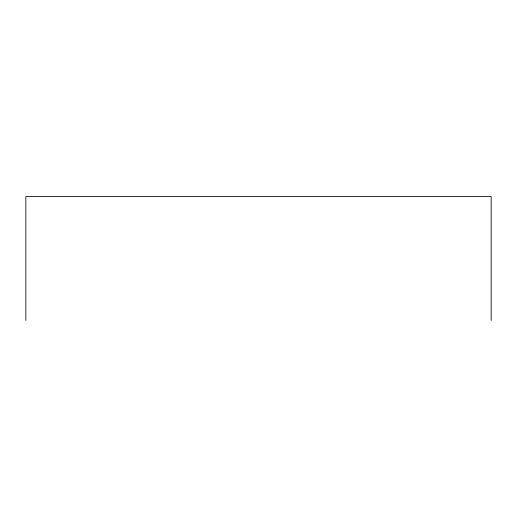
<?xml version="1.0" encoding="UTF-8"?>
<svg xmlns="http://www.w3.org/2000/svg" width="517" height="517" viewBox="0 0 517 517"><rect width="100%" height="100%" fill="white"/><g stroke="black" fill="none" stroke-linecap="round" stroke-linejoin="round"><path stroke-width="0.78" d="M491.15 320.411L491.15 196.589L25.85 196.589L25.85 320.411"/></g></svg>
